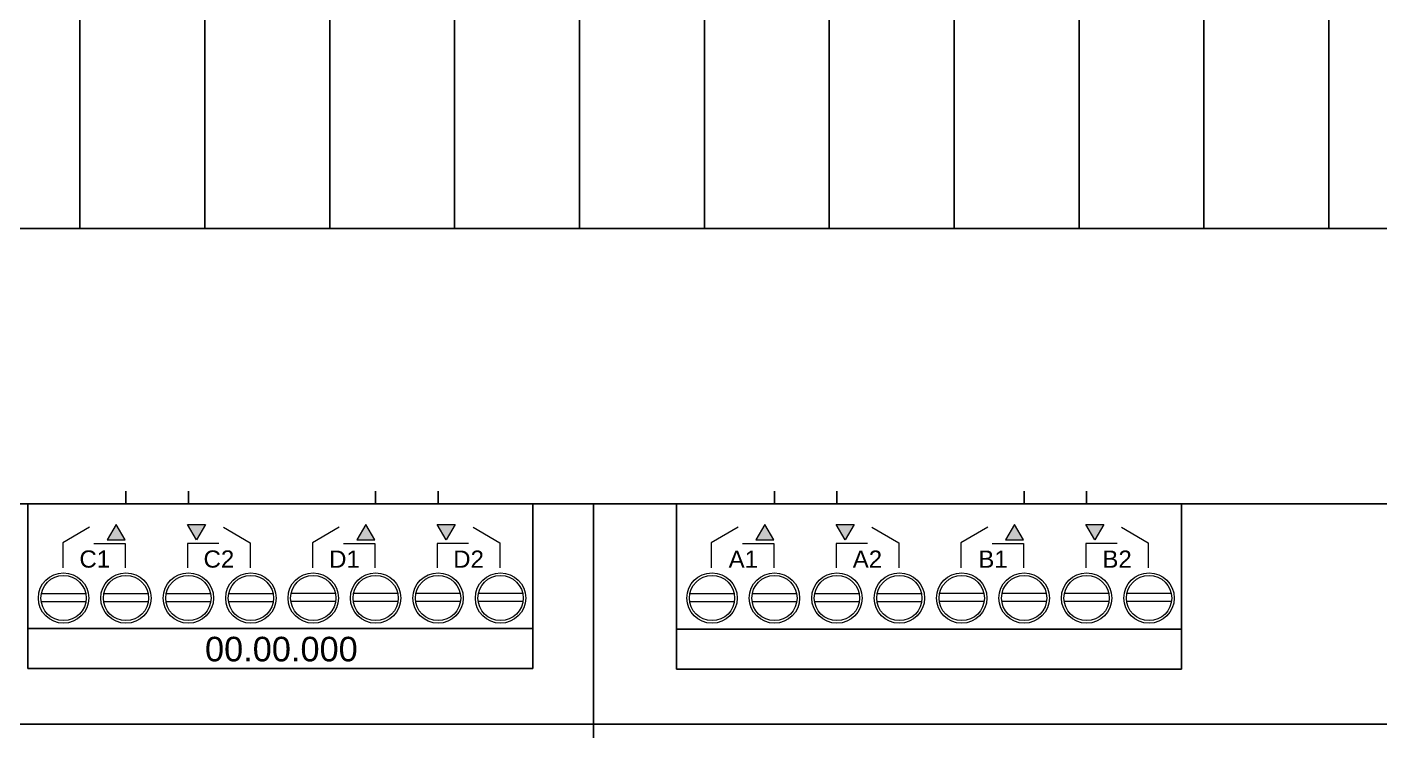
# Model space of a CAD drawing. Header units: millimetres. Extents: x -174 to 283928, y 1291 to 21053.
# Drawn here: x 9697.5 to 9835, y 20358 to 20429.7 of the extents above; entities that cross this region are included whole.
import ezdxf
from ezdxf.enums import TextEntityAlignment as Align

# ---------------------------------------------------------------- set-up
doc = ezdxf.new("R2010")
doc.units = ezdxf.units.MM
doc.layers.add('Enclosure', color=7, linetype='Continuous')
doc.layers.add('Serigraph', color=7, linetype='Continuous')
doc.styles.add('Arial', font='arial.ttf')

# ---------------------------------------------------------------- blocks, each defined once
blk = doc.blocks.new('ZIOMB16V3_ENCLOSURE')
at = {"layer": 'Enclosure'}
for p, q in [((0.97, 42.4), (140.97, 42.4)), ((0.97, 42.4), (0.97, -47.6)), ((9.39, 25.57), (9.39, 42.4)), ((60.74, 42.4), (60.74, 25.57)), ((83.44, 25.62), (83.44, 42.44)), ((134.79, 42.44), (134.79, 25.62)), ((9.39, 29.64), (60.74, 29.64)), ((83.44, 29.69), (134.79, 29.69)), ((60.74, 25.57), (9.39, 25.57)), ((134.79, 25.62), (83.44, 25.62)), ((140.97, 19.97), (0.97, 19.97))]:
    blk.add_line(p, q, dxfattribs=at)
blk.add_lwpolyline([(140.97, 42.4), (140.97, -47.6)], dxfattribs=at)
at = {"layer": 'Enclosure', "lineweight": 9}
for points in [[(10.76, 33.25), (15.27, 33.25)], [(17.11, 33.25), (21.62, 33.25)], [(23.46, 33.25), (27.97, 33.25)], [(29.81, 33.25), (34.32, 33.25)], [(40.65, 33.25), (36.15, 33.25)], [(47, 33.25), (42.5, 33.25)], [(53.35, 33.25), (48.85, 33.25)], [(59.7, 33.25), (55.2, 33.25)], [(84.81, 33.25), (89.31, 33.25)], [(91.16, 33.25), (95.66, 33.25)], [(97.51, 33.25), (102.01, 33.25)], [(103.86, 33.25), (108.36, 33.25)], [(114.7, 33.25), (110.2, 33.25)], [(121.05, 33.25), (116.55, 33.25)], [(127.4, 33.25), (122.9, 33.25)], [(133.75, 33.25), (129.25, 33.25)], [(10.75, 32.45), (15.28, 32.45)], [(17.1, 32.45), (21.63, 32.45)], [(23.45, 32.45), (27.98, 32.45)], [(29.8, 32.45), (34.33, 32.45)], [(40.67, 32.45), (36.13, 32.45)], [(47.02, 32.45), (42.48, 32.45)], [(53.37, 32.45), (48.83, 32.45)], [(59.72, 32.45), (55.18, 32.45)], [(84.79, 32.45), (89.33, 32.45)], [(91.14, 32.45), (95.68, 32.45)], [(97.49, 32.45), (102.03, 32.45)], [(103.84, 32.45), (108.38, 32.45)], [(114.72, 32.45), (110.18, 32.45)], [(121.07, 32.45), (116.53, 32.45)], [(127.42, 32.45), (122.88, 32.45)], [(133.77, 32.45), (129.23, 32.45)]]:
    blk.add_lwpolyline(points, dxfattribs=at)
for centre, radius in [((13.01, 32.8), 2.56), ((13.01, 32.8), 2.3), ((19.36, 32.8), 2.56), ((19.36, 32.8), 2.3), ((25.71, 32.8), 2.56), ((25.71, 32.8), 2.3), ((32.06, 32.8), 2.56), ((32.06, 32.8), 2.3), ((38.4, 32.8), 2.56), ((38.4, 32.8), 2.3), ((44.75, 32.8), 2.56), ((44.75, 32.8), 2.3), ((51.1, 32.8), 2.56), ((51.1, 32.8), 2.3), ((57.45, 32.8), 2.56), ((57.45, 32.8), 2.3), ((87.06, 32.8), 2.56), ((87.06, 32.8), 2.3), ((93.41, 32.8), 2.56), ((93.41, 32.8), 2.3), ((99.76, 32.8), 2.56), ((99.76, 32.8), 2.3), ((106.11, 32.8), 2.56), ((106.11, 32.8), 2.3), ((112.45, 32.8), 2.56), ((112.45, 32.8), 2.3), ((118.8, 32.8), 2.56), ((118.8, 32.8), 2.3), ((125.15, 32.8), 2.56), ((125.15, 32.8), 2.3), ((131.5, 32.8), 2.56), ((131.5, 32.8), 2.3)]:
    blk.add_circle(centre, radius, dxfattribs=at)
blk = doc.blocks.new('ZIOMB16V3_SERIGRAPH')
at = {"layer": 'Serigraph'}
for points in [[(18.31, 41.32), (17.4, 42.9), (16.49, 41.32)], [(26.49, 42.9), (25.58, 41.32), (24.66, 42.9)], [(43.7, 41.32), (42.79, 42.9), (41.88, 41.32)], [(51.87, 42.9), (50.96, 41.32), (50.05, 42.9)], [(92.36, 41.32), (91.45, 42.9), (90.54, 41.32)], [(100.54, 42.9), (99.62, 41.32), (98.71, 42.9)], [(117.75, 41.32), (116.84, 42.9), (115.93, 41.32)], [(125.92, 42.9), (125.01, 41.32), (124.1, 42.9)]]:
    blk.add_hatch(color=256, dxfattribs=at).paths.add_polyline_path(points)
at = {"layer": 'Serigraph', "lineweight": 5}
for points in [[(18.31, 41.32), (17.4, 42.9), (16.49, 41.32), (18.31, 41.32)], [(26.49, 42.9), (25.58, 41.32), (24.66, 42.9), (26.49, 42.9)], [(43.7, 41.32), (42.79, 42.9), (41.88, 41.32), (43.7, 41.32)], [(51.87, 42.9), (50.96, 41.32), (50.05, 42.9), (51.87, 42.9)], [(92.36, 41.32), (91.45, 42.9), (90.54, 41.32), (92.36, 41.32)], [(100.54, 42.9), (99.62, 41.32), (98.71, 42.9), (100.54, 42.9)], [(117.75, 41.32), (116.84, 42.9), (115.93, 41.32), (117.75, 41.32)], [(125.92, 42.9), (125.01, 41.32), (124.1, 42.9), (125.92, 42.9)], [(14.68, 42.62), (11.96, 41.03)], [(28.3, 42.62), (31.02, 41.03)], [(40.07, 42.62), (37.35, 41.03)], [(53.69, 42.62), (56.4, 41.03)], [(88.73, 42.62), (86.01, 41.03)], [(102.35, 42.62), (105.07, 41.03)], [(114.11, 42.62), (111.4, 41.03)], [(127.74, 42.62), (130.45, 41.03)], [(11.96, 41.03), (11.96, 38.49)], [(15.14, 40.96), (18.31, 40.96)], [(18.31, 40.96), (18.31, 38.49)], [(27.84, 40.96), (24.66, 40.96)], [(24.66, 40.96), (24.66, 38.49)], [(31.02, 41.03), (31.02, 38.49)], [(37.35, 41.03), (37.35, 38.49)], [(40.53, 40.96), (43.7, 40.96)], [(43.7, 40.96), (43.7, 38.49)], [(53.23, 40.96), (50.05, 40.96)], [(50.05, 40.96), (50.05, 38.49)], [(56.4, 41.03), (56.4, 38.49)], [(86.01, 41.03), (86.01, 38.49)], [(89.19, 40.96), (92.36, 40.96)], [(92.36, 40.96), (92.36, 38.49)], [(101.89, 40.96), (98.71, 40.96)], [(98.71, 40.96), (98.71, 38.49)], [(105.07, 41.03), (105.07, 38.49)], [(111.4, 41.03), (111.4, 38.49)], [(114.57, 40.96), (117.75, 40.96)], [(117.75, 40.96), (117.75, 38.49)], [(127.28, 40.96), (124.1, 40.96)], [(124.1, 40.96), (124.1, 38.49)], [(130.45, 41.03), (130.45, 38.49)]]:
    blk.add_lwpolyline(points, dxfattribs=at)
at = {"layer": 'Serigraph', "char_height": 1.75, "attachment_point": 5, "style": 'Arial'}
for s, insert in [('\\fArial|b0|i0|c0|p34;\\W1;A1', (15.22, 39.36)), ('\\fArial|b0|i0|c0|p34;\\W1;A2', (27.84, 39.36)), ('{\\fArial|b0|i0|c0|p34;B1}', (40.61, 39.36)), ('{\\fArial|b0|i0|c0|p34;B2}', (53.23, 39.36)), ('C1', (89.27, 39.36)), ('C2', (101.89, 39.36)), ('D1', (114.66, 39.36)), ('D2', (127.28, 39.36))]:
    blk.add_mtext(s, dxfattribs=dict(at, insert=insert))
blk = doc.blocks.new('ZIOMB16V3_ATT_DEF')
blk.add_wipeout([(0, 45), (140, 45), (140, -45), (0, -45)])
for p, q in [((18.4, 45), (18.4, 46.29)), ((24.74, 45), (24.74, 46.29)), ((43.78, 45), (43.78, 46.29)), ((50.13, 45), (50.13, 46.29)), ((92.44, 45), (92.44, 46.29)), ((98.79, 45), (98.79, 46.29)), ((117.83, 45), (117.83, 46.29)), ((124.18, 45), (124.18, 46.29))]:
    blk.add_line(p, q)
at = {"layer": 'Enclosure'}
blk.add_blockref('ZIOMB16V3_ENCLOSURE', (-0.97, 2.6), dxfattribs=at)
at = {"layer": 'Serigraph'}
blk.add_blockref('ZIOMB16V3_SERIGRAPH', (0, 0), dxfattribs=at)
at = {"color": 3, "style": 'Arial', "flags": 2}
blk.add_attdef('REFERENCE', text='', height=2.5, dxfattribs=at).set_placement((34.25, 28.94), align=Align.CENTER)
at = {"color": 3, "style": 'Arial'}
blk.add_attdef('PHYSICAL_ADD.', text='', height=2.5, dxfattribs=at).set_placement((108.25, 28.96), align=Align.CENTER)
blk = doc.blocks.new('*U197')
blk.add_wipeout([(0, 30), (840, 30), (840, -30), (0, -30)])
at = {"true_color": 0x2776bb}
h = blk.add_hatch(dxfattribs=at)
h.set_pattern_fill('ANSI35', color=152, scale=4, angle=45)
h.set_pattern_definition([(90, (-6146.77, 1406.27), (-25.4, 0), []), (90, (-6134.07, 1418.97), (-25.4, 0), [31.75, -6.35, 0, -6.35])])
h.paths.add_polyline_path([(840, -30), (840, 30), (0, 30), (0, -30)])
blk.add_lwpolyline([(0, 30), (840, 30), (840, -30), (0, -30), (0, 30)])

msp = doc.modelspace()

# ---------------------------------------------------------------- linework, layer by layer
at = {"layer": 'Defpoints', "color": 6}
msp.add_lwpolyline([(10161.853, 20379.172), (9321.853, 20379.172), (9321.853, 20409.172), (10161.853, 20409.172)], close=True, dxfattribs=at)

# ---------------------------------------------------------------- next in the draw order: block references
msp.add_blockref('*U197', (9321.853, 20439.172))
ref = msp.add_blockref('ZIOMB16V3_ATT_DEF', (9615.087, 20336.172))
ref.add_attrib('PHYSICAL_ADD.', '00.00.000', dxfattribs={"color": 3, "height": 2.5, "style": 'Arial'}).set_placement((9723.332, 20365.131), align=Align.CENTER)

# ---------------------------------------------------------------- next in the draw order: block references
msp.add_blockref('ZIOMB16V3_ATT_DEF', (9755.087, 20336.172))

doc.saveas('drawing.dxf')
